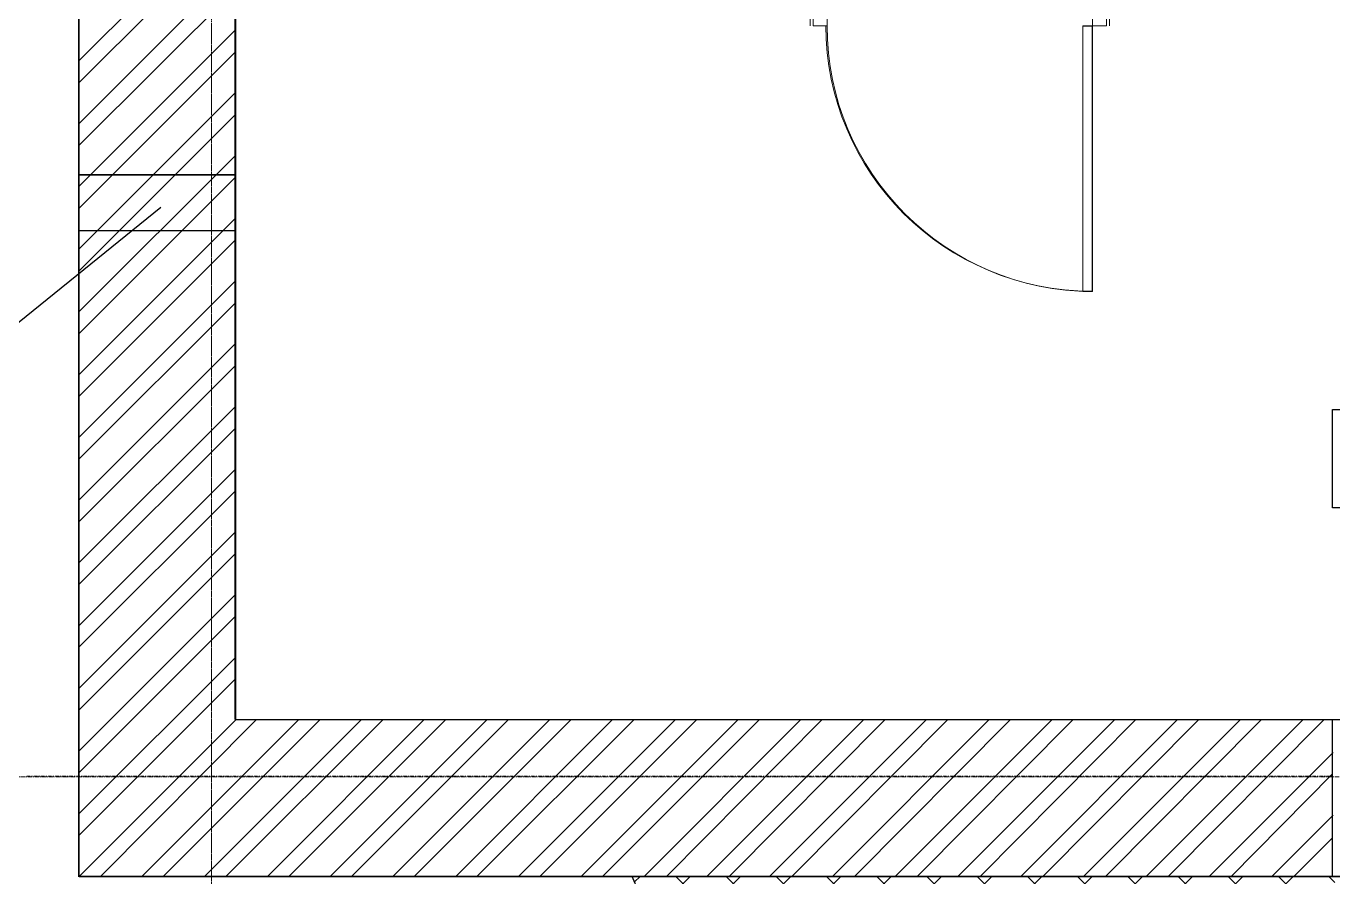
# Model space of a CAD drawing. Header units: millimetres. Extents: x -10178924 to 11692288, y -947381 to 58396.
# Drawn here: x 721696 to 726369, y -792949 to -789905 of the extents above; entities that cross this region are included whole.
import ezdxf

# ---------------------------------------------------------------- set-up
doc = ezdxf.new("R2010")
doc.units = ezdxf.units.MM
doc.linetypes.add('HIDDEN', pattern=[9.525, 6.35, -3.175])
doc.linetypes.add('осевая', pattern=[50.8, 31.75, -6.35, 6.35, -6.35])
for name, color, linetype, true_color in [('PDF _АР_Двери', 7, 'Continuous', 0x545454), ('PDF _Отметки', 7, 'Continuous', 0x7f9fff), ('PDF _Размеры осевые', 7, 'Continuous', 0x5d6970), ('PDF _штриховка', 7, 'Continuous', 0x95834a)]:
    doc.layers.add(name, color=color, linetype=linetype, true_color=true_color)
for name, color, linetype in [('PDF _перегородки нов.', 7, 'Continuous'), ('PDF _Стены.1', 7, 'Continuous'), ('Лестницы _ крыльца.1', 7, 'Continuous')]:
    doc.layers.add(name, color=color, linetype=linetype)
for name, color, linetype, lineweight in [('АР_Двери', 250, 'Continuous', 9), ('Двери', 7, 'Continuous', 9), ('Основная ГКЛ', 250, 'Continuous', 9), ('Отделка СТЕН', 6, 'Continuous', 13), ('перегородки нов.', 112, 'Continuous', 30), ('Размеры осевые', 153, 'Continuous', 9), ('Стены.1', 7, 'Continuous', 25), ('Текст 0.09', 250, 'Continuous', 5), ('ШТРИХОВКА', 252, 'Continuous', 15)]:
    doc.layers.add(name, color=color, linetype=linetype, lineweight=lineweight)

# ---------------------------------------------------------------- blocks, each defined once
blk = doc.blocks.new('*U2221')
at = {"layer": 'АР_Двери'}
for points in [[(50, 0), (0, 0), (0, 120), (50, 120)], [(999.9, 0), (1049.9, 0), (1049.9, 120), (999.9, 120)], [(50, -949.9), (85, -949.9), (85, 0), (50, 0)]]:
    blk.add_lwpolyline(points, close=True, dxfattribs=at)
blk.add_arc((50, 0), 949.9, 270, 0, dxfattribs=at)
at = {"layer": 'Основная ГКЛ', "linetype": 'HIDDEN', "ltscale": 5}
for p, q in [((-10, 0), (-10, 120)), ((1059.9, 120), (1059.9, 0))]:
    blk.add_line(p, q, dxfattribs=at)
blk = doc.blocks.new('A$C5282721b')
at = {"layer": 'Отделка СТЕН', "true_color": 0x000000, "transparency": 33554687}
h = blk.add_hatch(dxfattribs=at)
h.set_pattern_fill('ANSI37', color=18, scale=40)
h.set_pattern_definition([(45, (-80675.71, 25038.16), (-89.80256, 89.80256), []), (135, (-80675.71, 25038.16), (-89.80256, -89.80256), [])])
edge = h.paths.add_edge_path()
edge.add_arc((4272.707, -12232.411), 261.061, 163.18851, 196.580018)
edge.add_line((4022.5, -12306.906), (1569.133, -12306.906))
edge.add_line((1569.133, -12306.906), (1504.847, -12156.906))
edge.add_line((1504.847, -12156.906), (4022.803, -12156.906))
h.paths.add_polyline_path([(5092.5, -12156.906), (5092.5, -12306.906), (7232.752, -12306.906), (7232.752, -12156.906)])
at = {"layer": 'ШТРИХОВКА', "ltscale": 100, "true_color": 0x000000, "transparency": 33554687}
h = blk.add_hatch(dxfattribs=at)
h.set_pattern_fill('ANSI31', color=18, scale=50)
h.set_pattern_definition([(45, (-79853.19, 25128.16), (-112.2532, 112.2532), [])])
h.paths.add_polyline_path([(23461.119, -5698.72), (20726.119, -5698.72), (20726.119, -6098.72), (23461.119, -6098.72), (23461.119, -6515.547), (23861.119, -6515.547), (23861.119, -5328.486), (23461.119, -5328.486)], flags=17)
h.paths.add_polyline_path([(17846.22, -11596.906), (8196.095, -11596.906), (8096.091, -11596.906), (5081.5, -11596.906), (5081.5, -12156.906), (17846.22, -12156.906), (17846.22, -11876.906)], flags=17)
h.paths.add_polyline_path([(8216.705, -5698.72), (8216.779, -6098.72), (19406.923, -6098.72), (19406.923, -5698.72)], flags=16)
h.paths.add_polyline_path([(4011.5, -12156.906), (4011.5, -11596.906), (86.923, -11596.906), (86.923, -9009.38), (86.923, -8929.368), (86.923, -6098.72), (3721.276, -6098.72), (3801.387, -6098.72), (9286.442, -6098.72), (9286.779, -5698.72), (86.923, -5698.72), (86.923, -161.943), (23461.119, -161.943), (23461.119, -4567.801), (23861.119, -4567.801), (23861.119, -3119.021), (23861.119, -2969.021), (23861.119, -161.943), (24472.507, -161.943), (29133.626, -161.943), (29283.626, -161.943), (29940.503, -161.943), (29940.503, 398.057), (-473.077, 398.057), (-473.077, -11800), (-473.077, -12156.906), (-0.293, -12156.906)])
h.paths.add_polyline_path([(23861.119, -9596.906), (23461.119, -9596.906), (23461.119, -11596.906), (18816.22, -11596.906), (18816.22, -12156.906), (23301.119, -12156.906), (23301.119, -15862.111), (25035.25, -15862.111), (25595.277, -15862.111), (25744.391, -15862.111), (25744.391, -15302.111), (23861.119, -15302.111), (23861.119, -12066.906)])
h.paths.add_polyline_path([(23461.119, -8546.906), (23861.119, -8546.906), (23861.119, -7571.566), (23461.119, -7571.566)], flags=17)
at = {"layer": 'Лестницы _ крыльца.1', "color": 18, "true_color": 0x000000, "transparency": 33554687}
blk.add_line((2280.561, -13966.906), (1504.847, -12156.906), dxfattribs=at)
at = {"layer": 'перегородки нов.', "color": 18, "ltscale": 100, "true_color": 0x000000, "transparency": 33554687}
for p, q in [((86.923, -9646.906), (-473.077, -9646.906)), ((86.923, -9846.906), (-473.077, -9846.906))]:
    blk.add_line(p, q, dxfattribs=at)
at = {"layer": 'Размеры осевые', "color": 251, "linetype": 'осевая', "ltscale": 0.5, "transparency": 33554687}
for p, q in [((0, -19000), (0, 1500)), ((-9750, -11800), (57900, -11800))]:
    blk.add_line(p, q, dxfattribs=at)
at = {"layer": 'Стены.1', "color": 18, "linetype": 'Continuous', "true_color": 0x000000, "transparency": 33554687, "flags": 128}
for points in [[(-473.077, -12156.906), (-473.077, 398.057)], [(86.923, -11596.906), (86.923, -161.943)], [(86.923, -11596.906), (86.923, -9009.38)], [(23461.119, -11596.906), (86.923, -11596.906)], [(23301.119, -12156.906), (-473.077, -12156.906)]]:
    blk.add_lwpolyline(points, dxfattribs=at)
at = {"layer": 'Текст 0.09', "color": 7, "linetype": 'ByBlock', "lineweight": -2, "ltscale": 100, "transparency": 33554687}
blk.add_lwpolyline([(-180.361, -9763.528), (-864.379, -10315.705)], dxfattribs=at)
blk.add_lwpolyline([(-180.361, -9763.528), (-864.379, -10315.705)], dxfattribs=at)
at = {"layer": 'Текст 0.09', "color": 7, "ltscale": 100, "transparency": 33554687}
blk.add_solid([(-180.379, -9763.504), (-180.221, -9763.415), (-180.342, -9763.551)], dxfattribs=at)
blk.add_solid([(-180.379, -9763.504), (-180.221, -9763.415), (-180.342, -9763.551)], dxfattribs=at)
at = {"layer": 'Двери', "color": 18, "linetype": 'Continuous', "ltscale": 2, "true_color": 0x000000, "transparency": 33554687, "xscale": -1}
blk.add_blockref('*U2221', (3201.215, -9113.806), dxfattribs=at)

msp = doc.modelspace()

# ---------------------------------------------------------------- linework, layer by layer
at = {"layer": 'PDF _АР_Двери', "lineweight": 9}
msp.add_lwpolyline([(725508.2, -790853.1), (725474.3, -790853.1), (725474.3, -789904.9), (725508.2, -789904.9)], close=True, dxfattribs=at)
msp.add_arc((725506, -789902.8), 950.4, 180, 270, dxfattribs=at)
at = {"layer": 'PDF _Отметки', "lineweight": 25}
msp.add_lwpolyline([(726367.5, -791627.9), (726367.5, -791276.5), (727180.3, -791276.5), (727180.3, -791627.9)], close=True, dxfattribs=at)
at = {"layer": 'PDF _перегородки нов.', "lineweight": 30}
for points in [[(722443.2, -790438.3), (721884.4, -790438.3)], [(722443.2, -790637.3), (721884.4, -790637.3)]]:
    msp.add_lwpolyline(points, dxfattribs=at)
at = {"layer": 'PDF _Размеры осевые', "lineweight": 9}
for points in [[(722358.6, -789917.6), (722358.6, -789900.6)], [(722358.6, -789921.8), (722358.6, -789921.8)], [(722358.6, -789943), (722358.6, -789926)], [(722358.6, -789947.2), (722358.6, -789947.2)], [(722358.6, -789968.4), (722358.6, -789951.4)], [(722358.6, -789972.6), (722358.6, -789972.6)], [(722358.6, -789993.8), (722358.6, -789976.8)], [(722358.6, -789998), (722358.6, -789998)], [(722358.6, -790019.2), (722358.6, -790002.2)], [(722358.6, -790023.4), (722358.6, -790023.4)], [(722358.6, -790044.6), (722358.6, -790027.6)], [(722358.6, -790048.8), (722358.6, -790048.8)], [(722358.6, -790070), (722358.6, -790053)], [(722358.6, -790074.2), (722358.6, -790074.2)], [(722358.6, -790095.4), (722358.6, -790078.4)], [(722358.6, -790099.6), (722358.6, -790099.6)], [(722358.6, -790120.8), (722358.6, -790103.8)], [(722358.6, -790125), (722358.6, -790125)], [(722358.6, -790146.2), (722358.6, -790129.2)], [(722358.6, -790150.4), (722358.6, -790150.4)], [(722358.6, -790171.6), (722358.6, -790154.6)], [(722358.6, -790175.8), (722358.6, -790175.8)], [(722358.6, -790197), (722358.6, -790180)], [(722358.6, -790201.2), (722358.6, -790201.2)], [(722358.6, -790222.4), (722358.6, -790205.4)], [(722358.6, -790226.6), (722358.6, -790226.6)], [(722358.6, -790247.8), (722358.6, -790230.8)], [(722358.6, -790252), (722358.6, -790252)], [(722358.6, -790273.2), (722358.6, -790256.2)], [(722358.6, -790277.4), (722358.6, -790277.4)], [(722358.6, -790298.6), (722358.6, -790281.6)], [(722358.6, -790302.8), (722358.6, -790302.8)], [(722358.6, -790324), (722358.6, -790307)], [(722358.6, -790328.2), (722358.6, -790328.2)], [(722358.6, -790349.4), (722358.6, -790332.4)], [(722358.6, -790353.6), (722358.6, -790353.6)], [(722358.6, -790374.8), (722358.6, -790357.8)], [(722358.6, -790379), (722358.6, -790379)], [(722358.6, -790400.2), (722358.6, -790383.2)], [(722358.6, -790404.4), (722358.6, -790404.4)], [(722358.6, -790425.6), (722358.6, -790408.6)], [(722358.6, -790429.8), (722358.6, -790429.8)], [(722358.6, -790451), (722358.6, -790434)], [(722358.6, -790455.2), (722358.6, -790455.2)], [(722358.6, -790476.4), (722358.6, -790459.4)], [(722358.6, -790480.6), (722358.6, -790480.6)], [(722358.6, -790501.8), (722358.6, -790484.8)], [(722358.6, -790506), (722358.6, -790506)], [(722358.6, -790527.2), (722358.6, -790510.2)], [(722358.6, -790531.4), (722358.6, -790531.4)], [(722358.6, -790552.6), (722358.6, -790535.6)], [(722358.6, -790556.8), (722358.6, -790556.8)], [(722358.6, -790578), (722358.6, -790561)], [(722358.6, -790582.2), (722358.6, -790582.2)], [(722358.6, -790603.4), (722358.6, -790586.4)], [(722358.6, -790607.6), (722358.6, -790607.6)], [(722358.6, -790628.8), (722358.6, -790611.8)], [(722358.6, -790633), (722358.6, -790633)], [(722358.6, -790654.2), (722358.6, -790637.2)], [(722358.6, -790658.4), (722358.6, -790658.4)], [(722358.6, -790679.6), (722358.6, -790662.7)], [(722358.6, -790683.8), (722358.6, -790683.8)], [(722358.6, -790705), (722358.6, -790688)], [(722358.6, -790709.2), (722358.6, -790709.2)], [(722358.6, -790730.4), (722358.6, -790713.4)], [(722358.6, -790734.6), (722358.6, -790734.6)], [(722358.6, -790755.8), (722358.6, -790738.8)], [(722358.6, -790760), (722358.6, -790760)], [(722358.6, -790781.2), (722358.6, -790764.2)], [(722358.6, -790785.4), (722358.6, -790785.4)], [(722358.6, -790806.6), (722358.6, -790789.7)], [(722358.6, -790810.8), (722358.6, -790810.8)], [(722358.6, -790832), (722358.6, -790815)], [(722358.6, -790836.2), (722358.6, -790836.2)], [(722358.6, -790857.4), (722358.6, -790840.4)], [(722358.6, -790861.6), (722358.6, -790861.6)], [(722358.6, -790882.8), (722358.6, -790865.9)], [(722358.6, -790887), (722358.6, -790887)], [(722358.6, -790908.2), (722358.6, -790891.3)], [(722358.6, -790912.4), (722358.6, -790912.4)], [(722358.6, -790933.6), (722358.6, -790916.7)], [(722358.6, -790937.8), (722358.6, -790937.8)], [(722358.6, -790959), (722358.6, -790942)], [(722358.6, -790963.2), (722358.6, -790963.2)], [(722358.6, -790984.4), (722358.6, -790967.4)], [(722358.6, -790988.6), (722358.6, -790988.6)], [(722358.6, -791009.8), (722358.6, -790992.9)], [(722358.6, -791014), (722358.6, -791014)], [(722358.6, -791035.2), (722358.6, -791018.3)], [(722358.6, -791039.4), (722358.6, -791039.4)], [(722358.6, -791060.6), (722358.6, -791043.7)], [(722358.6, -791064.8), (722358.6, -791064.8)], [(722358.6, -791086), (722358.6, -791069)], [(722358.6, -791090.2), (722358.6, -791090.2)], [(722358.6, -791111.4), (722358.6, -791094.5)], [(722358.6, -791115.6), (722358.6, -791115.6)], [(722358.6, -791136.8), (722358.6, -791119.9)], [(722358.6, -791141), (722358.6, -791141)], [(722358.6, -791162.2), (722358.6, -791145.3)], [(722358.6, -791166.4), (722358.6, -791166.4)], [(722358.6, -791187.6), (722358.6, -791170.7)], [(722358.6, -791191.8), (722358.6, -791191.8)], [(722358.6, -791213), (722358.6, -791196)], [(722358.6, -791217.2), (722358.6, -791217.2)], [(722358.6, -791238.4), (722358.6, -791221.5)], [(722358.6, -791242.6), (722358.6, -791242.6)], [(722358.6, -791263.8), (722358.6, -791246.9)], [(722358.6, -791268), (722358.6, -791268)], [(722358.6, -791289.2), (722358.6, -791272.3)], [(722358.6, -791293.4), (722358.6, -791293.4)], [(722358.6, -791314.6), (722358.6, -791297.7)], [(722358.6, -791318.8), (722358.6, -791318.8)], [(722358.6, -791340), (722358.6, -791323.1)], [(722358.6, -791344.2), (722358.6, -791344.2)], [(722358.6, -791365.4), (722358.6, -791348.5)], [(722358.6, -791369.6), (722358.6, -791369.6)], [(722358.6, -791390.8), (722358.6, -791373.9)], [(722358.6, -791395), (722358.6, -791395)], [(722358.6, -791416.2), (722358.6, -791399.3)], [(722358.6, -791420.4), (722358.6, -791420.4)], [(722358.6, -791441.6), (722358.6, -791424.7)], [(722358.6, -791445.8), (722358.6, -791445.8)], [(722358.6, -791467), (722358.6, -791450.1)], [(722358.6, -791471.2), (722358.6, -791471.2)], [(722358.6, -791492.4), (722358.6, -791475.5)], [(722358.6, -791496.6), (722358.6, -791496.6)], [(722358.6, -791517.8), (722358.6, -791500.9)], [(722358.6, -791522), (722358.6, -791522)], [(722358.6, -791543.2), (722358.6, -791526.3)], [(722358.6, -791547.4), (722358.6, -791547.4)], [(722358.6, -791568.6), (722358.6, -791551.7)], [(722358.6, -791572.8), (722358.6, -791572.8)], [(722358.6, -791594), (722358.6, -791577.1)], [(722358.6, -791598.2), (722358.6, -791598.2)], [(722358.6, -791619.4), (722358.6, -791602.5)], [(722358.6, -791623.6), (722358.6, -791623.6)], [(722358.6, -791644.8), (722358.6, -791627.9)], [(722358.6, -791649), (722358.6, -791649)], [(722358.6, -791670.2), (722358.6, -791653.3)], [(722358.6, -791674.4), (722358.6, -791674.4)], [(722358.6, -791695.6), (722358.6, -791678.7)], [(722358.6, -791699.8), (722358.6, -791699.8)], [(722358.6, -791721), (722358.6, -791704.1)], [(722358.6, -791725.2), (722358.6, -791725.2)], [(722358.6, -791746.4), (722358.6, -791729.5)], [(722358.6, -791750.6), (722358.6, -791750.6)], [(722358.6, -791771.8), (722358.6, -791754.9)], [(722358.6, -791776), (722358.6, -791776)], [(722358.6, -791797.2), (722358.6, -791780.3)], [(722358.6, -791801.4), (722358.6, -791801.4)], [(722358.6, -791822.6), (722358.6, -791805.7)], [(722358.6, -791826.8), (722358.6, -791826.8)], [(722358.6, -791848), (722358.6, -791831.1)], [(722358.6, -791852.2), (722358.6, -791852.2)], [(722358.6, -791873.4), (722358.6, -791856.5)], [(722358.6, -791877.6), (722358.6, -791877.6)], [(722358.6, -791898.8), (722358.6, -791881.9)], [(722358.6, -791903), (722358.6, -791903)], [(722358.6, -791924.2), (722358.6, -791907.3)], [(722358.6, -791928.4), (722358.6, -791928.4)], [(722358.6, -791949.6), (722358.6, -791932.7)], [(722358.6, -791953.8), (722358.6, -791953.8)], [(722358.6, -791975), (722358.6, -791958.1)], [(722358.6, -791979.2), (722358.6, -791979.2)], [(722358.6, -792000.4), (722358.6, -791983.5)], [(722358.6, -792004.6), (722358.6, -792004.6)], [(722358.6, -792025.8), (722358.6, -792008.9)], [(722358.6, -792030), (722358.6, -792030)], [(722358.6, -792051.2), (722358.6, -792034.3)], [(722358.6, -792055.4), (722358.6, -792055.4)], [(722358.6, -792076.6), (722358.6, -792059.7)], [(722358.6, -792080.8), (722358.6, -792080.8)], [(722358.6, -792102), (722358.6, -792085.1)], [(722358.6, -792106.2), (722358.6, -792106.2)], [(722358.6, -792127.4), (722358.6, -792110.5)], [(722358.6, -792131.6), (722358.6, -792131.6)], [(722358.6, -792152.8), (722358.6, -792135.9)], [(722358.6, -792157), (722358.6, -792157)], [(722358.6, -792178.2), (722358.6, -792161.3)], [(722358.6, -792182.4), (722358.6, -792182.4)], [(722358.6, -792203.6), (722358.6, -792186.7)], [(722358.6, -792207.8), (722358.6, -792207.8)], [(722358.6, -792229), (722358.6, -792212.1)], [(722358.6, -792233.2), (722358.6, -792233.2)], [(722358.6, -792254.4), (722358.6, -792237.5)], [(722358.6, -792258.6), (722358.6, -792258.6)], [(722358.6, -792279.8), (722358.6, -792262.9)], [(722358.6, -792284), (722358.6, -792284)], [(722358.6, -792305.2), (722358.6, -792288.3)], [(722358.6, -792309.4), (722358.6, -792309.4)], [(722358.6, -792330.6), (722358.6, -792313.7)], [(722358.6, -792334.8), (722358.6, -792334.8)], [(722358.6, -792356), (722358.6, -792339.1)], [(722358.6, -792360.2), (722358.6, -792360.2)], [(722358.6, -792381.4), (722358.6, -792364.5)], [(722358.6, -792385.6), (722358.6, -792385.6)], [(722358.6, -792406.8), (722358.6, -792389.9)], [(722358.6, -792411), (722358.6, -792411)], [(722358.6, -792432.2), (722358.6, -792415.3)], [(722358.6, -792436.4), (722358.6, -792436.4)], [(722358.6, -792457.6), (722358.6, -792440.7)], [(722358.6, -792461.8), (722358.6, -792461.8)], [(722358.6, -792483), (722358.6, -792466.1)], [(722358.6, -792487.2), (722358.6, -792487.2)], [(722358.6, -792508.4), (722358.6, -792491.5)], [(722358.6, -792512.6), (722358.6, -792512.6)], [(722358.6, -792533.8), (722358.6, -792516.9)], [(722358.6, -792538), (722358.6, -792538)], [(722358.6, -792559.2), (722358.6, -792542.3)], [(721698.1, -792588.8), (721710.8, -792588.8)], [(721715.1, -792588.8), (721719.3, -792588.8)], [(721723.5, -792588.8), (721736.2, -792588.8)], [(721740.5, -792588.8), (721744.7, -792588.8)], [(721748.9, -792588.8), (721761.6, -792588.8)], [(721765.9, -792588.8), (721770.1, -792588.8)], [(721774.3, -792588.8), (721787, -792588.8)], [(721791.3, -792588.8), (721795.5, -792588.8)], [(721799.7, -792588.8), (721812.4, -792588.8)], [(721816.7, -792588.8), (721820.9, -792588.8)], [(721825.1, -792588.8), (721837.8, -792588.8)], [(721842.1, -792588.8), (721846.3, -792588.8)], [(721850.5, -792588.8), (721863.2, -792588.8)], [(721867.5, -792588.8), (721871.7, -792588.8)], [(721875.9, -792588.8), (721888.6, -792588.8)], [(721892.9, -792588.8), (721897.1, -792588.8)], [(721901.3, -792588.8), (721914, -792588.8)], [(721918.3, -792588.8), (721922.5, -792588.8)], [(721926.7, -792588.8), (721939.4, -792588.8)], [(721943.7, -792588.8), (721947.9, -792588.8)], [(721952.1, -792588.8), (721964.8, -792588.8)], [(721969.1, -792588.8), (721973.3, -792588.8)], [(721977.5, -792588.8), (721990.2, -792588.8)], [(721994.5, -792588.8), (721998.7, -792588.8)], [(722002.9, -792588.8), (722015.6, -792588.8)], [(722019.9, -792588.8), (722024.1, -792588.8)], [(722028.3, -792588.8), (722041, -792588.8)], [(722045.3, -792588.8), (722049.5, -792588.8)], [(722053.7, -792588.8), (722066.4, -792588.8)], [(722070.7, -792588.8), (722074.9, -792588.8)], [(722079.1, -792588.8), (722091.8, -792588.8)], [(722096.1, -792588.8), (722100.3, -792588.8)], [(722104.6, -792588.8), (722117.3, -792588.8)], [(722121.5, -792588.8), (722125.7, -792588.8)], [(722129.9, -792588.8), (722142.6, -792588.8)], [(722146.9, -792588.8), (722151.1, -792588.8)], [(722155.3, -792588.8), (722168, -792588.8)], [(722172.3, -792588.8), (722176.5, -792588.8)], [(722180.7, -792588.8), (722193.4, -792588.8)], [(722197.7, -792588.8), (722201.9, -792588.8)], [(722206.1, -792588.8), (722218.8, -792588.8)], [(722223.1, -792588.8), (722227.3, -792588.8)], [(722231.5, -792588.8), (722244.2, -792588.8)], [(722248.5, -792588.8), (722252.7, -792588.8)], [(722256.9, -792588.8), (722269.6, -792588.8)], [(722273.9, -792588.8), (722278.1, -792588.8)], [(722282.3, -792588.8), (722295, -792588.8)], [(722299.3, -792588.8), (722303.5, -792588.8)], [(722307.7, -792588.8), (722320.4, -792588.8)], [(722324.7, -792588.8), (722328.9, -792588.8)], [(722333.2, -792588.8), (722345.9, -792588.8)], [(722350.1, -792588.8), (722354.3, -792588.8)], [(722358.6, -792563.4), (722358.6, -792563.4)], [(722358.6, -792584.6), (722358.6, -792567.7)], [(722358.6, -792588.8), (722371.3, -792588.8)], [(722358.6, -792588.8), (722358.6, -792588.8)], [(722358.6, -792610), (722358.6, -792593.1)], [(722375.5, -792588.8), (722379.7, -792588.8)], [(722383.9, -792588.8), (722396.6, -792588.8)], [(722400.9, -792588.8), (722405.1, -792588.8)], [(722409.3, -792588.8), (722422, -792588.8)], [(722426.3, -792588.8), (722430.5, -792588.8)], [(722434.7, -792588.8), (722447.4, -792588.8)], [(722451.7, -792588.8), (722455.9, -792588.8)], [(722460.1, -792588.8), (722472.8, -792588.8)], [(722477.1, -792588.8), (722481.3, -792588.8)], [(722485.5, -792588.8), (722498.2, -792588.8)], [(722502.5, -792588.8), (722506.7, -792588.8)], [(722510.9, -792588.8), (722523.6, -792588.8)], [(722527.9, -792588.8), (722532.1, -792588.8)], [(722536.4, -792588.8), (722549.1, -792588.8)], [(722553.3, -792588.8), (722557.5, -792588.8)], [(722561.8, -792588.8), (722574.5, -792588.8)], [(722578.7, -792588.8), (722582.9, -792588.8)], [(722587.2, -792588.8), (722599.9, -792588.8)], [(722604.1, -792588.8), (722608.3, -792588.8)], [(722612.6, -792588.8), (722625.3, -792588.8)], [(722629.5, -792588.8), (722633.7, -792588.8)], [(722638, -792588.8), (722650.6, -792588.8)], [(722654.9, -792588.8), (722659.1, -792588.8)], [(722663.3, -792588.8), (722676, -792588.8)], [(722680.3, -792588.8), (722684.5, -792588.8)], [(722688.7, -792588.8), (722701.4, -792588.8)], [(722705.7, -792588.8), (722709.9, -792588.8)], [(722714.1, -792588.8), (722726.8, -792588.8)], [(722731.1, -792588.8), (722735.3, -792588.8)], [(722739.6, -792588.8), (722752.3, -792588.8)], [(722756.5, -792588.8), (722760.7, -792588.8)], [(722765, -792588.8), (722777.7, -792588.8)], [(722781.9, -792588.8), (722786.1, -792588.8)], [(722790.4, -792588.8), (722803.1, -792588.8)], [(722807.3, -792588.8), (722811.5, -792588.8)], [(722815.8, -792588.8), (722828.5, -792588.8)], [(722832.7, -792588.8), (722836.9, -792588.8)], [(722841.2, -792588.8), (722853.9, -792588.8)], [(722858.1, -792588.8), (722862.3, -792588.8)], [(722866.6, -792588.8), (722879.3, -792588.8)], [(722883.5, -792588.8), (722887.7, -792588.8)], [(722892, -792588.8), (722904.6, -792588.8)], [(722908.9, -792588.8), (722913.1, -792588.8)], [(722917.3, -792588.8), (722930, -792588.8)], [(722934.3, -792588.8), (722938.5, -792588.8)], [(722942.7, -792588.8), (722955.4, -792588.8)], [(722959.7, -792588.8), (722963.9, -792588.8)], [(722968.2, -792588.8), (722980.9, -792588.8)], [(722985.1, -792588.8), (722989.3, -792588.8)], [(722993.6, -792588.8), (723006.3, -792588.8)], [(723010.5, -792588.8), (723014.7, -792588.8)], [(723019, -792588.8), (723031.7, -792588.8)], [(723035.9, -792588.8), (723040.1, -792588.8)], [(723044.4, -792588.8), (723057.1, -792588.8)], [(723061.3, -792588.8), (723065.5, -792588.8)], [(723069.8, -792588.8), (723082.5, -792588.8)], [(723086.7, -792588.8), (723090.9, -792588.8)], [(723095.2, -792588.8), (723107.9, -792588.8)], [(723112.1, -792588.8), (723116.3, -792588.8)], [(723120.6, -792588.8), (723133.3, -792588.8)], [(723137.5, -792588.8), (723141.7, -792588.8)], [(723146, -792588.8), (723158.6, -792588.8)], [(723162.9, -792588.8), (723167.1, -792588.8)], [(723171.4, -792588.8), (723184.1, -792588.8)], [(723188.3, -792588.8), (723192.5, -792588.8)], [(723196.8, -792588.8), (723209.5, -792588.8)], [(723213.7, -792588.8), (723217.9, -792588.8)], [(723222.2, -792588.8), (723234.9, -792588.8)], [(723239.1, -792588.8), (723243.3, -792588.8)], [(723247.6, -792588.8), (723260.3, -792588.8)], [(723264.5, -792588.8), (723268.7, -792588.8)], [(723273, -792588.8), (723285.7, -792588.8)], [(723289.9, -792588.8), (723294.1, -792588.8)], [(723298.4, -792588.8), (723311.1, -792588.8)], [(723315.3, -792588.8), (723319.5, -792588.8)], [(723323.8, -792588.8), (723336.5, -792588.8)], [(723340.7, -792588.8), (723344.9, -792588.8)], [(723349.2, -792588.8), (723361.9, -792588.8)], [(723366.1, -792588.8), (723370.3, -792588.8)], [(723374.6, -792588.8), (723387.3, -792588.8)], [(723391.5, -792588.8), (723395.7, -792588.8)], [(723400, -792588.8), (723412.7, -792588.8)], [(723416.9, -792588.8), (723421.1, -792588.8)], [(723425.4, -792588.8), (723438.1, -792588.8)], [(723442.3, -792588.8), (723446.5, -792588.8)], [(723450.8, -792588.8), (723463.5, -792588.8)], [(723467.7, -792588.8), (723471.9, -792588.8)], [(723476.2, -792588.8), (723488.9, -792588.8)], [(723493.1, -792588.8), (723497.3, -792588.8)], [(723501.6, -792588.8), (723514.3, -792588.8)], [(723518.5, -792588.8), (723522.7, -792588.8)], [(723527, -792588.8), (723539.7, -792588.8)], [(723543.9, -792588.8), (723548.1, -792588.8)], [(723552.4, -792588.8), (723565.1, -792588.8)], [(723569.3, -792588.8), (723573.5, -792588.8)], [(723577.8, -792588.8), (723590.5, -792588.8)], [(723594.7, -792588.8), (723598.9, -792588.8)], [(723603.2, -792588.8), (723615.9, -792588.8)], [(723620.1, -792588.8), (723624.3, -792588.8)], [(723628.6, -792588.8), (723641.3, -792588.8)], [(723645.5, -792588.8), (723649.7, -792588.8)], [(723654, -792588.8), (723666.7, -792588.8)], [(723670.9, -792588.8), (723675.1, -792588.8)], [(723679.4, -792588.8), (723692.1, -792588.8)], [(723696.3, -792588.8), (723700.5, -792588.8)], [(723704.8, -792588.8), (723717.5, -792588.8)], [(723721.7, -792588.8), (723725.9, -792588.8)], [(723730.2, -792588.8), (723742.9, -792588.8)], [(723747.1, -792588.8), (723751.3, -792588.8)], [(723755.6, -792588.8), (723768.3, -792588.8)], [(723772.5, -792588.8), (723776.7, -792588.8)], [(723781, -792588.8), (723793.7, -792588.8)], [(723797.9, -792588.8), (723802.1, -792588.8)], [(723806.4, -792588.8), (723819.1, -792588.8)], [(723823.3, -792588.8), (723827.5, -792588.8)], [(723831.8, -792588.8), (723844.5, -792588.8)], [(723848.7, -792588.8), (723852.9, -792588.8)], [(723857.2, -792588.8), (723869.9, -792588.8)], [(723874.1, -792588.8), (723878.3, -792588.8)], [(723882.6, -792588.8), (723895.3, -792588.8)], [(723899.5, -792588.8), (723903.7, -792588.8)], [(723908, -792588.8), (723920.7, -792588.8)], [(723924.9, -792588.8), (723929.1, -792588.8)], [(723933.4, -792588.8), (723946.1, -792588.8)], [(723950.3, -792588.8), (723954.5, -792588.8)], [(723958.8, -792588.8), (723971.5, -792588.8)], [(723975.7, -792588.8), (723979.9, -792588.8)], [(723984.2, -792588.8), (723996.9, -792588.8)], [(724001.1, -792588.8), (724005.3, -792588.8)], [(724009.6, -792588.8), (724022.3, -792588.8)], [(724026.5, -792588.8), (724030.7, -792588.8)], [(724035, -792588.8), (724047.7, -792588.8)], [(724051.9, -792588.8), (724056.1, -792588.8)], [(724060.4, -792588.8), (724073.1, -792588.8)], [(724077.3, -792588.8), (724081.5, -792588.8)], [(724085.8, -792588.8), (724098.5, -792588.8)], [(724102.7, -792588.8), (724106.9, -792588.8)], [(724111.2, -792588.8), (724123.9, -792588.8)], [(724128.1, -792588.8), (724132.3, -792588.8)], [(724136.6, -792588.8), (724149.3, -792588.8)], [(724153.5, -792588.8), (724157.7, -792588.8)], [(724162, -792588.8), (724174.7, -792588.8)], [(724178.9, -792588.8), (724183.1, -792588.8)], [(724187.4, -792588.8), (724200.1, -792588.8)], [(724204.3, -792588.8), (724208.5, -792588.8)], [(724212.8, -792588.8), (724225.5, -792588.8)], [(724229.7, -792588.8), (724233.9, -792588.8)], [(724238.2, -792588.8), (724250.9, -792588.8)], [(724255.1, -792588.8), (724259.3, -792588.8)], [(724263.6, -792588.8), (724276.3, -792588.8)], [(724280.5, -792588.8), (724284.7, -792588.8)], [(724289, -792588.8), (724301.7, -792588.8)], [(724305.9, -792588.8), (724310.1, -792588.8)], [(724314.4, -792588.8), (724327.1, -792588.8)], [(724331.3, -792588.8), (724335.5, -792588.8)], [(724339.8, -792588.8), (724352.5, -792588.8)], [(724356.7, -792588.8), (724360.9, -792588.8)], [(724365.2, -792588.8), (724377.9, -792588.8)], [(724382.1, -792588.8), (724386.3, -792588.8)], [(724390.6, -792588.8), (724403.3, -792588.8)], [(724407.5, -792588.8), (724411.7, -792588.8)], [(724416, -792588.8), (724428.7, -792588.8)], [(724432.9, -792588.8), (724437.1, -792588.8)], [(724441.4, -792588.8), (724454.1, -792588.8)], [(724458.3, -792588.8), (724462.5, -792588.8)], [(724466.8, -792588.8), (724479.5, -792588.8)], [(724483.7, -792588.8), (724487.9, -792588.8)], [(724492.2, -792588.8), (724504.9, -792588.8)], [(724509.1, -792588.8), (724513.3, -792588.8)], [(724517.6, -792588.8), (724530.3, -792588.8)], [(724534.5, -792588.8), (724538.7, -792588.8)], [(724543, -792588.8), (724555.7, -792588.8)], [(724559.9, -792588.8), (724564.1, -792588.8)], [(724568.4, -792588.8), (724581.1, -792588.8)], [(724585.3, -792588.8), (724589.5, -792588.8)], [(724593.8, -792588.8), (724606.5, -792588.8)], [(724610.7, -792588.8), (724614.9, -792588.8)], [(724619.2, -792588.8), (724631.9, -792588.8)], [(724636.1, -792588.8), (724640.3, -792588.8)], [(724644.6, -792588.8), (724657.3, -792588.8)], [(724661.5, -792588.8), (724665.7, -792588.8)], [(724670, -792588.8), (724682.7, -792588.8)], [(724686.9, -792588.8), (724691.1, -792588.8)], [(724695.4, -792588.8), (724708.1, -792588.8)], [(724712.3, -792588.8), (724716.5, -792588.8)], [(724720.8, -792588.8), (724733.5, -792588.8)], [(724737.7, -792588.8), (724741.9, -792588.8)], [(724746.2, -792588.8), (724758.9, -792588.8)], [(724763.1, -792588.8), (724767.3, -792588.8)], [(724771.6, -792588.8), (724784.3, -792588.8)], [(724788.5, -792588.8), (724792.7, -792588.8)], [(724797, -792588.8), (724809.7, -792588.8)], [(724813.9, -792588.8), (724818.1, -792588.8)], [(724822.4, -792588.8), (724835.1, -792588.8)], [(724839.3, -792588.8), (724843.5, -792588.8)], [(724847.8, -792588.8), (724860.5, -792588.8)], [(724864.7, -792588.8), (724868.9, -792588.8)], [(724873.2, -792588.8), (724885.9, -792588.8)], [(724890.1, -792588.8), (724894.3, -792588.8)], [(724898.6, -792588.8), (724911.3, -792588.8)], [(724915.5, -792588.8), (724919.7, -792588.8)], [(724924, -792588.8), (724936.7, -792588.8)], [(724940.9, -792588.8), (724945.1, -792588.8)], [(724949.4, -792588.8), (724962.1, -792588.8)], [(724966.3, -792588.8), (724970.5, -792588.8)], [(724974.8, -792588.8), (724987.5, -792588.8)], [(724991.7, -792588.8), (724995.9, -792588.8)], [(725000.2, -792588.8), (725012.9, -792588.8)], [(725017.1, -792588.8), (725021.3, -792588.8)], [(725025.6, -792588.8), (725038.3, -792588.8)], [(725042.5, -792588.8), (725046.7, -792588.8)], [(725051, -792588.8), (725063.7, -792588.8)], [(725067.9, -792588.8), (725072.1, -792588.8)], [(725076.4, -792588.8), (725089.1, -792588.8)], [(725093.3, -792588.8), (725097.5, -792588.8)], [(725101.8, -792588.8), (725114.5, -792588.8)], [(725118.7, -792588.8), (725122.9, -792588.8)], [(725127.2, -792588.8), (725139.9, -792588.8)], [(725144.1, -792588.8), (725148.3, -792588.8)], [(725152.6, -792588.8), (725165.3, -792588.8)], [(725169.5, -792588.8), (725173.7, -792588.8)], [(725178, -792588.8), (725190.7, -792588.8)], [(725194.9, -792588.8), (725199.1, -792588.8)], [(725203.4, -792588.8), (725216.1, -792588.8)], [(725220.3, -792588.8), (725224.5, -792588.8)], [(725228.8, -792588.8), (725241.5, -792588.8)], [(725245.7, -792588.8), (725249.9, -792588.8)], [(725254.2, -792588.8), (725266.9, -792588.8)], [(725271.1, -792588.8), (725275.3, -792588.8)], [(725279.6, -792588.8), (725292.3, -792588.8)], [(725296.5, -792588.8), (725300.7, -792588.8)], [(725305, -792588.8), (725317.7, -792588.8)], [(725321.9, -792588.8), (725326.1, -792588.8)], [(725330.4, -792588.8), (725343.1, -792588.8)], [(725347.3, -792588.8), (725351.5, -792588.8)], [(725355.8, -792588.8), (725368.5, -792588.8)], [(725372.7, -792588.8), (725376.9, -792588.8)], [(725381.2, -792588.8), (725393.9, -792588.8)], [(725398.1, -792588.8), (725402.3, -792588.8)], [(725406.6, -792588.8), (725419.3, -792588.8)], [(725423.5, -792588.8), (725427.7, -792588.8)], [(725432, -792588.8), (725444.7, -792588.8)], [(725448.9, -792588.8), (725453.1, -792588.8)], [(725457.4, -792588.8), (725470.1, -792588.8)], [(725474.3, -792588.8), (725478.5, -792588.8)], [(725482.8, -792588.8), (725495.5, -792588.8)], [(725499.7, -792588.8), (725503.9, -792588.8)], [(725508.2, -792588.8), (725520.9, -792588.8)], [(725525.1, -792588.8), (725529.3, -792588.8)], [(725533.6, -792588.8), (725546.3, -792588.8)], [(725550.5, -792588.8), (725554.7, -792588.8)], [(725559, -792588.8), (725571.7, -792588.8)], [(725575.9, -792588.8), (725580.1, -792588.8)], [(725584.4, -792588.8), (725597.1, -792588.8)], [(725601.3, -792588.8), (725605.5, -792588.8)], [(725609.8, -792588.8), (725622.5, -792588.8)], [(725626.7, -792588.8), (725630.9, -792588.8)], [(725635.2, -792588.8), (725647.9, -792588.8)], [(725652.1, -792588.8), (725656.3, -792588.8)], [(725660.6, -792588.8), (725673.3, -792588.8)], [(725677.5, -792588.8), (725681.7, -792588.8)], [(725686, -792588.8), (725698.7, -792588.8)], [(725702.9, -792588.8), (725707.1, -792588.8)], [(725711.4, -792588.8), (725724.1, -792588.8)], [(725728.3, -792588.8), (725732.5, -792588.8)], [(725736.8, -792588.8), (725749.5, -792588.8)], [(725753.7, -792588.8), (725757.9, -792588.8)], [(725762.2, -792588.8), (725774.9, -792588.8)], [(725779.1, -792588.8), (725783.3, -792588.8)], [(725787.6, -792588.8), (725800.3, -792588.8)], [(725804.5, -792588.8), (725808.7, -792588.8)], [(725813, -792588.8), (725825.7, -792588.8)], [(725829.9, -792588.8), (725834.1, -792588.8)], [(725838.4, -792588.8), (725851.1, -792588.8)], [(725855.3, -792588.8), (725859.5, -792588.8)], [(725863.8, -792588.8), (725876.5, -792588.8)], [(725880.7, -792588.8), (725884.9, -792588.8)], [(725889.2, -792588.8), (725901.9, -792588.8)], [(725906.1, -792588.8), (725910.3, -792588.8)], [(725914.6, -792588.8), (725927.3, -792588.8)], [(725931.5, -792588.8), (725935.7, -792588.8)], [(725940, -792588.8), (725952.7, -792588.8)], [(725956.9, -792588.8), (725961.1, -792588.8)], [(725965.4, -792588.8), (725978.1, -792588.8)], [(725982.3, -792588.8), (725986.5, -792588.8)], [(725990.8, -792588.8), (726003.5, -792588.8)], [(726007.7, -792588.8), (726011.9, -792588.8)], [(726016.2, -792588.8), (726028.9, -792588.8)], [(726033.1, -792588.8), (726037.3, -792588.8)], [(726041.6, -792588.8), (726054.3, -792588.8)], [(726058.5, -792588.8), (726062.7, -792588.8)], [(726067, -792588.8), (726079.7, -792588.8)], [(726083.9, -792588.8), (726088.1, -792588.8)], [(726092.4, -792588.8), (726105.1, -792588.8)], [(726109.3, -792588.8), (726113.5, -792588.8)], [(726117.8, -792588.8), (726130.5, -792588.8)], [(726134.7, -792588.8), (726138.9, -792588.8)], [(726143.2, -792588.8), (726155.9, -792588.8)], [(726160.1, -792588.8), (726164.3, -792588.8)], [(726168.6, -792588.8), (726181.3, -792588.8)], [(726185.5, -792588.8), (726189.7, -792588.8)], [(726194, -792588.8), (726206.7, -792588.8)], [(726210.9, -792588.8), (726215.1, -792588.8)], [(726219.4, -792588.8), (726232.1, -792588.8)], [(726236.3, -792588.8), (726240.5, -792588.8)], [(726244.8, -792588.8), (726257.5, -792588.8)], [(726261.7, -792588.8), (726265.9, -792588.8)], [(726270.2, -792588.8), (726282.9, -792588.8)], [(726287.1, -792588.8), (726291.3, -792588.8)], [(726295.6, -792588.8), (726308.3, -792588.8)], [(726312.5, -792588.8), (726316.7, -792588.8)], [(726321, -792588.8), (726333.7, -792588.8)], [(726337.9, -792588.8), (726342.1, -792588.8)], [(726346.4, -792588.8), (726359.1, -792588.8)], [(726363.3, -792588.8), (726367.5, -792588.8)], [(722358.6, -792614.2), (722358.6, -792614.2)], [(722358.6, -792635.4), (722358.6, -792618.5)], [(722358.6, -792639.6), (722358.6, -792639.6)], [(722358.6, -792660.8), (722358.6, -792643.9)], [(722358.6, -792665), (722358.6, -792665)], [(722358.6, -792686.2), (722358.6, -792669.3)], [(722358.6, -792690.4), (722358.6, -792690.4)], [(722358.6, -792711.6), (722358.6, -792694.7)], [(722358.6, -792715.8), (722358.6, -792715.8)], [(722358.6, -792737), (722358.6, -792720.1)], [(722358.6, -792741.2), (722358.6, -792741.2)], [(722358.6, -792762.4), (722358.6, -792745.5)], [(722358.6, -792766.6), (722358.6, -792766.6)], [(722358.6, -792787.8), (722358.6, -792770.9)], [(722358.6, -792792), (722358.6, -792792)], [(722358.6, -792813.2), (722358.6, -792796.3)], [(722358.6, -792817.4), (722358.6, -792817.4)], [(722358.6, -792838.6), (722358.6, -792821.7)], [(722358.6, -792842.8), (722358.6, -792842.8)], [(722358.6, -792864), (722358.6, -792847.1)], [(722358.6, -792868.2), (722358.6, -792868.2)], [(722358.6, -792889.4), (722358.6, -792872.5)], [(722358.6, -792893.6), (722358.6, -792893.6)], [(722358.6, -792914.8), (722358.6, -792897.9)], [(722358.6, -792919), (722358.6, -792919)], [(722358.6, -792940.2), (722358.6, -792923.3)], [(722358.6, -792944.4), (722358.6, -792944.4)], [(722358.6, -792965.6), (722358.6, -792948.7)]]:
    msp.add_lwpolyline(points, dxfattribs=at)
at = {"layer": 'PDF _Стены.1', "lineweight": 25}
for points in [[(721884.4, -792948.7), (721884.4, -780393)], [(722443.2, -780951.8), (722443.2, -792385.6), (722443.2, -789799.1)], [(722444.2, -792385.6), (745815.6, -792385.6), (741379.2, -792385.6)], [(726367.5, -792948.7), (726367.5, -792385.6)], [(745659, -792948.7), (721885.4, -792948.7)]]:
    msp.add_lwpolyline(points, dxfattribs=at)
at = {"layer": 'PDF _штриховка', "color": 251, "lineweight": 5, "true_color": 0x636466}
for points in [[(721884.4, -790108.1), (722443.2, -789549.3)], [(721884.4, -790332.4), (722443.2, -789773.7)], [(721884.4, -790556.8), (722443.2, -789998)], [(721884.4, -790781.2), (722443.2, -790222.4)], [(721884.4, -791005.6), (722443.2, -790446.8)], [(721884.4, -791229.9), (722443.2, -790671.1)], [(721884.4, -791454.3), (722443.2, -790895.5)], [(721884.4, -791678.7), (722443.2, -791119.9)], [(721884.4, -791903), (722443.2, -791344.2)], [(721884.4, -792127.4), (722443.2, -791568.6)], [(721884.4, -792351.8), (722443.2, -791793)], [(721884.4, -792576.1), (722443.2, -792017.3)], [(721884.4, -792800.5), (722443.2, -792241.7)], [(721960.6, -792948.7), (722519.4, -792385.6)], [(722185, -792948.7), (722748, -792385.6)], [(722409.3, -792948.7), (722972.4, -792385.6)], [(722633.7, -792948.7), (723196.7, -792385.6)], [(722858.1, -792948.7), (723421.1, -792385.6)], [(723082.5, -792948.7), (723645.5, -792385.6)], [(723306.8, -792948.7), (723869.8, -792385.6)], [(723531.2, -792948.7), (724094.2, -792385.6)], [(723755.6, -792948.7), (724318.6, -792385.6)], [(723984.2, -792948.7), (724542.9, -792385.6)], [(724208.5, -792948.7), (724767.3, -792385.6)], [(724432.9, -792948.7), (724991.7, -792385.6)], [(724657.3, -792948.7), (725216, -792385.6)], [(724881.6, -792948.7), (725440.4, -792385.6)], [(725106, -792948.7), (725664.8, -792385.6)], [(725330.4, -792948.7), (725889.2, -792385.6)], [(725554.7, -792948.7), (726113.5, -792385.6)], [(725779.1, -792948.7), (726337.9, -792385.6)], [(726003.5, -792948.7), (726367.5, -792580.4)], [(726227.8, -792948.7), (726367.5, -792809)]]:
    msp.add_lwpolyline(points, dxfattribs=at)

# ---------------------------------------------------------------- block references
msp.add_blockref('A$C5282721b', (722358.6, -780790.4))

doc.saveas('drawing.dxf')
